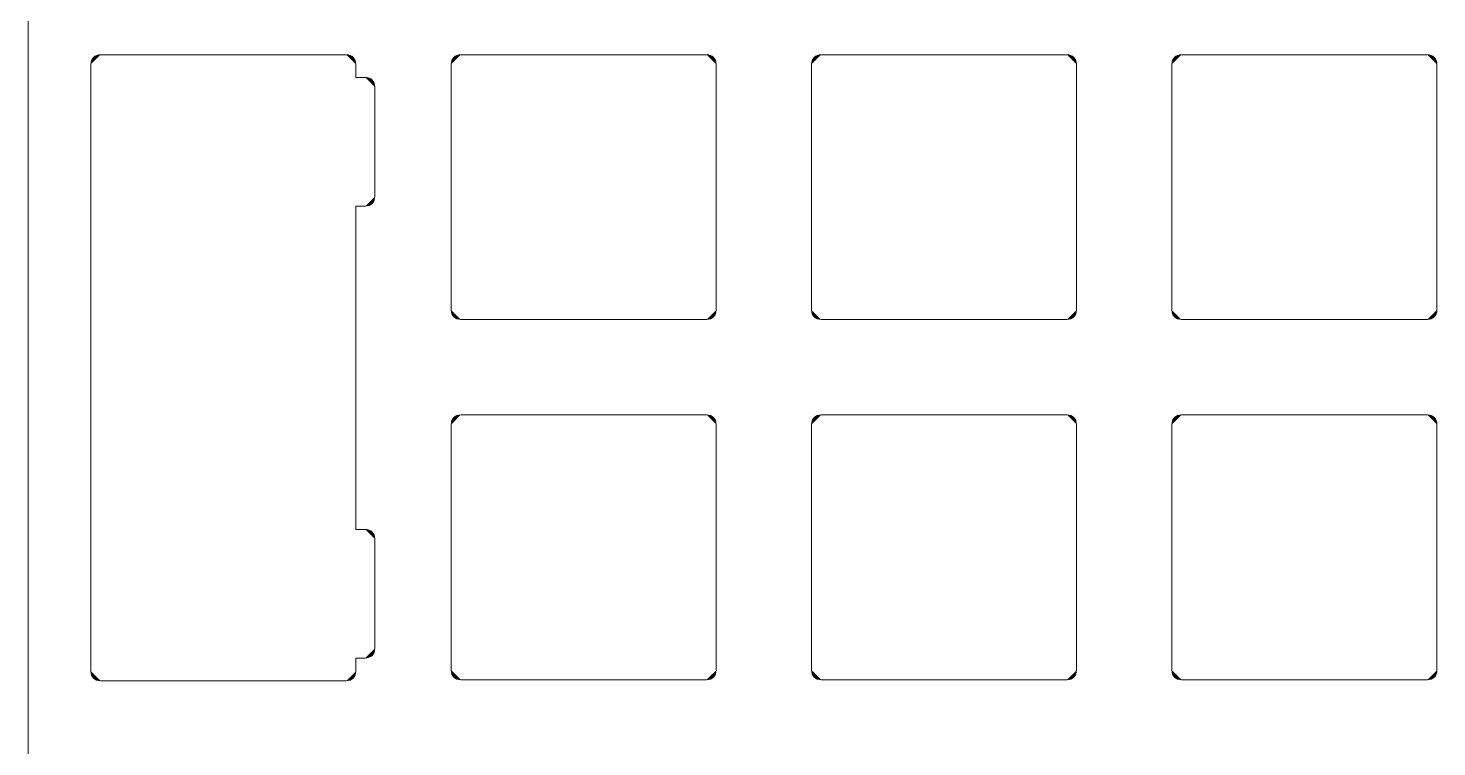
# Model space of a CAD drawing. Extents: x 173 to 988, y 261 to 653.
# Drawn here: x 173.2 to 384.3, y 369 to 476.7 of the extents above; entities that cross this region are included whole.
import ezdxf

# ---------------------------------------------------------------- set-up
doc = ezdxf.new("R2010")
doc.units = 0
doc.header["$MEASUREMENT"] = 0
doc.layers.add('Layer 1', color=7, linetype='Continuous', lineweight=0)

# ---------------------------------------------------------------- blocks, each defined once
blk = doc.blocks.new('Block_2')
at = {"layer": 'Layer 1', "true_color": 0x2f2d31, "transparency": 33554687}
h = blk.add_hatch(color=250, dxfattribs=at)
h.dxf.hatch_style = 2
edge = h.paths.add_edge_path()
edge.add_spline(control_points=[(182.66, 471.32), (182.66, 472.17), (183.23, 472.74), (184.08, 472.74)], knot_values=[0, 0, 0, 0, 1, 1, 1, 1], degree=3, periodic=0)
edge.add_line((184.08, 472.74), (182.66, 471.32))
h = blk.add_hatch(color=250, dxfattribs=at)
h.dxf.hatch_style = 2
edge = h.paths.add_edge_path()
edge.add_spline(control_points=[(236.65, 434.47), (236.65, 434.47), (236.65, 471.32), (236.65, 471.32)], knot_values=[0, 0, 0, 0, 1, 1, 1, 1], degree=3, periodic=0)
edge.add_line((236.65, 471.32), (236.65, 434.47))
h = blk.add_hatch(color=250, dxfattribs=at)
h.dxf.hatch_style = 2
edge = h.paths.add_edge_path()
edge.add_spline(control_points=[(292.06, 472.74), (292.06, 472.74), (328.91, 472.74), (328.91, 472.74)], knot_values=[0, 0, 0, 0, 1, 1, 1, 1], degree=3, periodic=0)
edge.add_line((328.91, 472.74), (292.06, 472.74))
h = blk.add_hatch(color=250, dxfattribs=at)
h.dxf.hatch_style = 2
edge = h.paths.add_edge_path()
edge.add_spline(control_points=[(344.63, 471.32), (344.63, 472.17), (345.2, 472.74), (346.05, 472.74)], knot_values=[0, 0, 0, 0, 1, 1, 1, 1], degree=3, periodic=0)
edge.add_line((346.05, 472.74), (344.63, 471.32))
h = blk.add_hatch(color=250, dxfattribs=at)
h.dxf.hatch_style = 2
edge = h.paths.add_edge_path()
edge.add_spline(control_points=[(346.05, 472.74), (346.05, 472.74), (382.9, 472.74), (382.9, 472.74)], knot_values=[0, 0, 0, 0, 1, 1, 1, 1], degree=3, periodic=0)
edge.add_line((382.9, 472.74), (346.05, 472.74))
h = blk.add_hatch(color=250, dxfattribs=at)
h.dxf.hatch_style = 2
edge = h.paths.add_edge_path()
edge.add_spline(control_points=[(225.18, 451.48), (225.18, 450.63), (224.61, 450.06), (223.76, 450.06)], knot_values=[0, 0, 0, 0, 1, 1, 1, 1], degree=3, periodic=0)
edge.add_line((223.76, 450.06), (225.18, 451.48))
h = blk.add_hatch(color=250, dxfattribs=at)
h.dxf.hatch_style = 2
edge = h.paths.add_edge_path()
edge.add_spline(control_points=[(238.06, 433.06), (237.21, 433.06), (236.65, 433.62), (236.65, 434.47)], knot_values=[0, 0, 0, 0, 1, 1, 1, 1], degree=3, periodic=0)
edge.add_line((236.65, 434.47), (238.06, 433.06))
h = blk.add_hatch(color=250, dxfattribs=at)
h.dxf.hatch_style = 2
edge = h.paths.add_edge_path()
edge.add_spline(control_points=[(292.06, 433.06), (291.21, 433.06), (290.64, 433.62), (290.64, 434.47)], knot_values=[0, 0, 0, 0, 1, 1, 1, 1], degree=3, periodic=0)
edge.add_line((290.64, 434.47), (292.06, 433.06))
h = blk.add_hatch(color=250, dxfattribs=at)
h.dxf.hatch_style = 2
edge = h.paths.add_edge_path()
edge.add_spline(control_points=[(328.91, 433.06), (328.91, 433.06), (292.06, 433.06), (292.06, 433.06)], knot_values=[0, 0, 0, 0, 1, 1, 1, 1], degree=3, periodic=0)
edge.add_line((292.06, 433.06), (328.91, 433.06))
h = blk.add_hatch(color=250, dxfattribs=at)
h.dxf.hatch_style = 2
edge = h.paths.add_edge_path()
edge.add_spline(control_points=[(274.91, 418.75), (275.76, 418.75), (276.33, 418.18), (276.33, 417.33)], knot_values=[0, 0, 0, 0, 1, 1, 1, 1], degree=3, periodic=0)
edge.add_line((276.33, 417.33), (274.91, 418.75))
h = blk.add_hatch(color=250, dxfattribs=at)
h.dxf.hatch_style = 2
edge = h.paths.add_edge_path()
edge.add_spline(control_points=[(184.08, 378.91), (183.23, 378.91), (182.66, 379.48), (182.66, 380.33)], knot_values=[0, 0, 0, 0, 1, 1, 1, 1], degree=3, periodic=0)
edge.add_line((182.66, 380.33), (184.08, 378.91))
h = blk.add_hatch(color=250, dxfattribs=at)
h.dxf.hatch_style = 2
edge = h.paths.add_edge_path()
edge.add_spline(control_points=[(346.05, 379.06), (345.2, 379.06), (344.63, 379.63), (344.63, 380.48)], knot_values=[0, 0, 0, 0, 1, 1, 1, 1], degree=3, periodic=0)
edge.add_line((344.63, 380.48), (346.05, 379.06))
h = blk.add_hatch(color=250, dxfattribs=at)
h.dxf.hatch_style = 2
edge = h.paths.add_edge_path()
edge.add_spline(control_points=[(384.32, 380.48), (384.32, 379.63), (383.75, 379.06), (382.9, 379.06)], knot_values=[0, 0, 0, 0, 1, 1, 1, 1], degree=3, periodic=0)
edge.add_line((382.9, 379.06), (384.32, 380.48))
h = blk.add_hatch(color=250, dxfattribs=at)
h.dxf.hatch_style = 2
edge = h.paths.add_edge_path()
edge.add_spline(control_points=[(220.93, 378.91), (220.93, 378.91), (184.08, 378.91), (184.08, 378.91)], knot_values=[0, 0, 0, 0, 1, 1, 1, 1], degree=3, periodic=0)
edge.add_line((184.08, 378.91), (220.93, 378.91))
at = {"layer": 'Layer 1', "color": 250, "lineweight": 5, "true_color": 0x2f2d31}
for points in [[(182.66, 471.32), (182.66, 472.17), (183.23, 472.74), (184.08, 472.74)], [(236.65, 434.47), (236.65, 434.47), (236.65, 471.32), (236.65, 471.32)], [(292.06, 472.74), (292.06, 472.74), (328.91, 472.74), (328.91, 472.74)], [(344.63, 471.32), (344.63, 472.17), (345.2, 472.74), (346.05, 472.74)], [(346.05, 472.74), (346.05, 472.74), (382.9, 472.74), (382.9, 472.74)], [(225.18, 451.48), (225.18, 450.63), (224.61, 450.06), (223.76, 450.06)], [(238.06, 433.06), (237.21, 433.06), (236.65, 433.62), (236.65, 434.47)], [(292.06, 433.06), (291.21, 433.06), (290.64, 433.62), (290.64, 434.47)], [(328.91, 433.06), (328.91, 433.06), (292.06, 433.06), (292.06, 433.06)], [(274.91, 418.75), (275.76, 418.75), (276.33, 418.18), (276.33, 417.33)], [(184.08, 378.91), (183.23, 378.91), (182.66, 379.48), (182.66, 380.33)], [(346.05, 379.06), (345.2, 379.06), (344.63, 379.63), (344.63, 380.48)], [(384.32, 380.48), (384.32, 379.63), (383.75, 379.06), (382.9, 379.06)], [(220.93, 378.91), (220.93, 378.91), (184.08, 378.91), (184.08, 378.91)]]:
    blk.add_open_spline(points, degree=3, dxfattribs=at)
blk = doc.blocks.new('Block_3')
at = {"layer": 'Layer 1', "true_color": 0x2f2d31, "transparency": 33554687}
h = blk.add_hatch(color=250, dxfattribs=at)
h.dxf.hatch_style = 2
edge = h.paths.add_edge_path()
edge.add_spline(control_points=[(222.34, 471.32), (222.34, 471.32), (222.34, 469.34), (222.34, 469.34)], knot_values=[0, 0, 0, 0, 1, 1, 1, 1], degree=3, periodic=0)
edge.add_line((222.34, 469.34), (222.34, 471.32))
h = blk.add_hatch(color=250, dxfattribs=at)
h.dxf.hatch_style = 2
edge = h.paths.add_edge_path()
edge.add_spline(control_points=[(290.64, 471.32), (290.64, 472.17), (291.21, 472.74), (292.06, 472.74)], knot_values=[0, 0, 0, 0, 1, 1, 1, 1], degree=3, periodic=0)
edge.add_line((292.06, 472.74), (290.64, 471.32))
h = blk.add_hatch(color=250, dxfattribs=at)
h.dxf.hatch_style = 2
edge = h.paths.add_edge_path()
edge.add_spline(control_points=[(290.64, 434.47), (290.64, 434.47), (290.64, 471.32), (290.64, 471.32)], knot_values=[0, 0, 0, 0, 1, 1, 1, 1], degree=3, periodic=0)
edge.add_line((290.64, 471.32), (290.64, 434.47))
h = blk.add_hatch(color=250, dxfattribs=at)
h.dxf.hatch_style = 2
edge = h.paths.add_edge_path()
edge.add_spline(control_points=[(384.32, 471.32), (384.32, 471.32), (384.32, 434.47), (384.32, 434.47)], knot_values=[0, 0, 0, 0, 1, 1, 1, 1], degree=3, periodic=0)
edge.add_line((384.32, 434.47), (384.32, 471.32))
h = blk.add_hatch(color=250, dxfattribs=at)
h.dxf.hatch_style = 2
edge = h.paths.add_edge_path()
edge.add_spline(control_points=[(222.34, 469.34), (222.34, 469.34), (223.76, 469.34), (223.76, 469.34)], knot_values=[0, 0, 0, 0, 1, 1, 1, 1], degree=3, periodic=0)
edge.add_line((223.76, 469.34), (222.34, 469.34))
h = blk.add_hatch(color=250, dxfattribs=at)
h.dxf.hatch_style = 2
edge = h.paths.add_edge_path()
edge.add_spline(control_points=[(225.18, 467.92), (225.18, 467.92), (225.18, 451.48), (225.18, 451.48)], knot_values=[0, 0, 0, 0, 1, 1, 1, 1], degree=3, periodic=0)
edge.add_line((225.18, 451.48), (225.18, 467.92))
h = blk.add_hatch(color=250, dxfattribs=at)
h.dxf.hatch_style = 2
edge = h.paths.add_edge_path()
edge.add_spline(control_points=[(346.05, 433.06), (345.2, 433.06), (344.63, 433.62), (344.63, 434.47)], knot_values=[0, 0, 0, 0, 1, 1, 1, 1], degree=3, periodic=0)
edge.add_line((344.63, 434.47), (346.05, 433.06))
h = blk.add_hatch(color=250, dxfattribs=at)
h.dxf.hatch_style = 2
edge = h.paths.add_edge_path()
edge.add_spline(control_points=[(238.06, 418.75), (238.06, 418.75), (274.91, 418.75), (274.91, 418.75)], knot_values=[0, 0, 0, 0, 1, 1, 1, 1], degree=3, periodic=0)
edge.add_line((274.91, 418.75), (238.06, 418.75))
h = blk.add_hatch(color=250, dxfattribs=at)
h.dxf.hatch_style = 2
edge = h.paths.add_edge_path()
edge.add_spline(control_points=[(290.64, 417.33), (290.64, 418.18), (291.21, 418.75), (292.06, 418.75)], knot_values=[0, 0, 0, 0, 1, 1, 1, 1], degree=3, periodic=0)
edge.add_line((292.06, 418.75), (290.64, 417.33))
h = blk.add_hatch(color=250, dxfattribs=at)
h.dxf.hatch_style = 2
edge = h.paths.add_edge_path()
edge.add_spline(control_points=[(274.91, 379.06), (274.91, 379.06), (238.06, 379.06), (238.06, 379.06)], knot_values=[0, 0, 0, 0, 1, 1, 1, 1], degree=3, periodic=0)
edge.add_line((238.06, 379.06), (274.91, 379.06))
h = blk.add_hatch(color=250, dxfattribs=at)
h.dxf.hatch_style = 2
edge = h.paths.add_edge_path()
edge.add_spline(control_points=[(382.9, 379.06), (382.9, 379.06), (346.05, 379.06), (346.05, 379.06)], knot_values=[0, 0, 0, 0, 1, 1, 1, 1], degree=3, periodic=0)
edge.add_line((346.05, 379.06), (382.9, 379.06))
at = {"layer": 'Layer 1', "color": 250, "lineweight": 5, "true_color": 0x2f2d31}
for points in [[(222.34, 471.32), (222.34, 471.32), (222.34, 469.34), (222.34, 469.34)], [(290.64, 471.32), (290.64, 472.17), (291.21, 472.74), (292.06, 472.74)], [(290.64, 434.47), (290.64, 434.47), (290.64, 471.32), (290.64, 471.32)], [(384.32, 471.32), (384.32, 471.32), (384.32, 434.47), (384.32, 434.47)], [(222.34, 469.34), (222.34, 469.34), (223.76, 469.34), (223.76, 469.34)], [(225.18, 467.92), (225.18, 467.92), (225.18, 451.48), (225.18, 451.48)], [(346.05, 433.06), (345.2, 433.06), (344.63, 433.62), (344.63, 434.47)], [(238.06, 418.75), (238.06, 418.75), (274.91, 418.75), (274.91, 418.75)], [(290.64, 417.33), (290.64, 418.18), (291.21, 418.75), (292.06, 418.75)], [(274.91, 379.06), (274.91, 379.06), (238.06, 379.06), (238.06, 379.06)], [(382.9, 379.06), (382.9, 379.06), (346.05, 379.06), (346.05, 379.06)]]:
    blk.add_open_spline(points, degree=3, dxfattribs=at)
blk = doc.blocks.new('Block_4')
at = {"layer": 'Layer 1', "true_color": 0x2f2d31, "transparency": 33554687}
h = blk.add_hatch(color=250, dxfattribs=at)
h.dxf.hatch_style = 2
edge = h.paths.add_edge_path()
edge.add_spline(control_points=[(330.32, 471.32), (330.32, 471.32), (330.32, 434.47), (330.32, 434.47)], knot_values=[0, 0, 0, 0, 1, 1, 1, 1], degree=3, periodic=0)
edge.add_line((330.32, 434.47), (330.32, 471.32))
h = blk.add_hatch(color=250, dxfattribs=at)
h.dxf.hatch_style = 2
edge = h.paths.add_edge_path()
edge.add_spline(control_points=[(382.9, 472.74), (383.75, 472.74), (384.32, 472.17), (384.32, 471.32)], knot_values=[0, 0, 0, 0, 1, 1, 1, 1], degree=3, periodic=0)
edge.add_line((384.32, 471.32), (382.9, 472.74))
h = blk.add_hatch(color=250, dxfattribs=at)
h.dxf.hatch_style = 2
edge = h.paths.add_edge_path()
edge.add_spline(control_points=[(222.34, 380.33), (222.34, 379.48), (221.78, 378.91), (220.93, 378.91)], knot_values=[0, 0, 0, 0, 1, 1, 1, 1], degree=3, periodic=0)
edge.add_line((220.93, 378.91), (222.34, 380.33))
h = blk.add_hatch(color=250, dxfattribs=at)
h.dxf.hatch_style = 2
edge = h.paths.add_edge_path()
edge.add_spline(control_points=[(238.06, 379.06), (237.21, 379.06), (236.65, 379.63), (236.65, 380.48)], knot_values=[0, 0, 0, 0, 1, 1, 1, 1], degree=3, periodic=0)
edge.add_line((236.65, 380.48), (238.06, 379.06))
at = {"layer": 'Layer 1', "color": 250, "lineweight": 5, "true_color": 0x2f2d31}
for points in [[(330.32, 471.32), (330.32, 471.32), (330.32, 434.47), (330.32, 434.47)], [(382.9, 472.74), (383.75, 472.74), (384.32, 472.17), (384.32, 471.32)], [(222.34, 380.33), (222.34, 379.48), (221.78, 378.91), (220.93, 378.91)], [(238.06, 379.06), (237.21, 379.06), (236.65, 379.63), (236.65, 380.48)]]:
    blk.add_open_spline(points, degree=3, dxfattribs=at)
blk = doc.blocks.new('Block_6')
at = {"layer": 'Layer 1', "true_color": 0x2f2d31, "transparency": 33554687}
h = blk.add_hatch(color=250, dxfattribs=at)
h.dxf.hatch_style = 2
edge = h.paths.add_edge_path()
edge.add_spline(control_points=[(274.91, 472.74), (275.76, 472.74), (276.33, 472.17), (276.33, 471.32)], knot_values=[0, 0, 0, 0, 1, 1, 1, 1], degree=3, periodic=0)
edge.add_line((276.33, 471.32), (274.91, 472.74))
h = blk.add_hatch(color=250, dxfattribs=at)
h.dxf.hatch_style = 2
edge = h.paths.add_edge_path()
edge.add_spline(control_points=[(276.33, 471.32), (276.33, 471.32), (276.33, 434.47), (276.33, 434.47)], knot_values=[0, 0, 0, 0, 1, 1, 1, 1], degree=3, periodic=0)
edge.add_line((276.33, 434.47), (276.33, 471.32))
h = blk.add_hatch(color=250, dxfattribs=at)
h.dxf.hatch_style = 2
edge = h.paths.add_edge_path()
edge.add_spline(control_points=[(382.9, 433.06), (382.9, 433.06), (346.05, 433.06), (346.05, 433.06)], knot_values=[0, 0, 0, 0, 1, 1, 1, 1], degree=3, periodic=0)
edge.add_line((346.05, 433.06), (382.9, 433.06))
h = blk.add_hatch(color=250, dxfattribs=at)
h.dxf.hatch_style = 2
edge = h.paths.add_edge_path()
edge.add_spline(control_points=[(236.65, 417.33), (236.65, 418.18), (237.21, 418.75), (238.06, 418.75)], knot_values=[0, 0, 0, 0, 1, 1, 1, 1], degree=3, periodic=0)
edge.add_line((238.06, 418.75), (236.65, 417.33))
h = blk.add_hatch(color=250, dxfattribs=at)
h.dxf.hatch_style = 2
edge = h.paths.add_edge_path()
edge.add_spline(control_points=[(292.06, 418.75), (292.06, 418.75), (328.91, 418.75), (328.91, 418.75)], knot_values=[0, 0, 0, 0, 1, 1, 1, 1], degree=3, periodic=0)
edge.add_line((328.91, 418.75), (292.06, 418.75))
h = blk.add_hatch(color=250, dxfattribs=at)
h.dxf.hatch_style = 2
edge = h.paths.add_edge_path()
edge.add_spline(control_points=[(346.05, 418.75), (346.05, 418.75), (382.9, 418.75), (382.9, 418.75)], knot_values=[0, 0, 0, 0, 1, 1, 1, 1], degree=3, periodic=0)
edge.add_line((382.9, 418.75), (346.05, 418.75))
h = blk.add_hatch(color=250, dxfattribs=at)
h.dxf.hatch_style = 2
edge = h.paths.add_edge_path()
edge.add_spline(control_points=[(182.66, 380.33), (182.66, 380.33), (182.66, 417.18), (182.66, 417.18)], knot_values=[0, 0, 0, 0, 1, 1, 1, 1], degree=3, periodic=0)
edge.add_line((182.66, 417.18), (182.66, 380.33))
h = blk.add_hatch(color=250, dxfattribs=at)
h.dxf.hatch_style = 2
edge = h.paths.add_edge_path()
edge.add_spline(control_points=[(236.65, 380.48), (236.65, 380.48), (236.65, 417.33), (236.65, 417.33)], knot_values=[0, 0, 0, 0, 1, 1, 1, 1], degree=3, periodic=0)
edge.add_line((236.65, 417.33), (236.65, 380.48))
h = blk.add_hatch(color=250, dxfattribs=at)
h.dxf.hatch_style = 2
edge = h.paths.add_edge_path()
edge.add_spline(control_points=[(384.32, 417.33), (384.32, 417.33), (384.32, 380.48), (384.32, 380.48)], knot_values=[0, 0, 0, 0, 1, 1, 1, 1], degree=3, periodic=0)
edge.add_line((384.32, 380.48), (384.32, 417.33))
h = blk.add_hatch(color=250, dxfattribs=at)
h.dxf.hatch_style = 2
edge = h.paths.add_edge_path()
edge.add_spline(control_points=[(222.34, 401.59), (222.34, 401.59), (223.76, 401.59), (223.76, 401.59)], knot_values=[0, 0, 0, 0, 1, 1, 1, 1], degree=3, periodic=0)
edge.add_line((223.76, 401.59), (222.34, 401.59))
h = blk.add_hatch(color=250, dxfattribs=at)
h.dxf.hatch_style = 2
edge = h.paths.add_edge_path()
edge.add_spline(control_points=[(225.18, 383.73), (225.18, 382.88), (224.61, 382.31), (223.76, 382.31)], knot_values=[0, 0, 0, 0, 1, 1, 1, 1], degree=3, periodic=0)
edge.add_line((223.76, 382.31), (225.18, 383.73))
at = {"layer": 'Layer 1', "color": 250, "lineweight": 5, "true_color": 0x2f2d31}
for points in [[(274.91, 472.74), (275.76, 472.74), (276.33, 472.17), (276.33, 471.32)], [(276.33, 471.32), (276.33, 471.32), (276.33, 434.47), (276.33, 434.47)], [(382.9, 433.06), (382.9, 433.06), (346.05, 433.06), (346.05, 433.06)], [(236.65, 417.33), (236.65, 418.18), (237.21, 418.75), (238.06, 418.75)], [(292.06, 418.75), (292.06, 418.75), (328.91, 418.75), (328.91, 418.75)], [(346.05, 418.75), (346.05, 418.75), (382.9, 418.75), (382.9, 418.75)], [(182.66, 380.33), (182.66, 380.33), (182.66, 417.18), (182.66, 417.18)], [(236.65, 380.48), (236.65, 380.48), (236.65, 417.33), (236.65, 417.33)], [(384.32, 417.33), (384.32, 417.33), (384.32, 380.48), (384.32, 380.48)], [(222.34, 401.59), (222.34, 401.59), (223.76, 401.59), (223.76, 401.59)], [(225.18, 383.73), (225.18, 382.88), (224.61, 382.31), (223.76, 382.31)]]:
    blk.add_open_spline(points, degree=3, dxfattribs=at)
blk = doc.blocks.new('Block_7')
at = {"layer": 'Layer 1', "true_color": 0x2f2d31, "transparency": 33554687}
h = blk.add_hatch(color=250, dxfattribs=at)
h.dxf.hatch_style = 2
edge = h.paths.add_edge_path()
edge.add_spline(control_points=[(220.93, 472.74), (221.78, 472.74), (222.34, 472.17), (222.34, 471.32)], knot_values=[0, 0, 0, 0, 1, 1, 1, 1], degree=3, periodic=0)
edge.add_line((222.34, 471.32), (220.93, 472.74))
h = blk.add_hatch(color=250, dxfattribs=at)
h.dxf.hatch_style = 2
edge = h.paths.add_edge_path()
edge.add_spline(control_points=[(328.91, 472.74), (329.76, 472.74), (330.32, 472.17), (330.32, 471.32)], knot_values=[0, 0, 0, 0, 1, 1, 1, 1], degree=3, periodic=0)
edge.add_line((330.32, 471.32), (328.91, 472.74))
h = blk.add_hatch(color=250, dxfattribs=at)
h.dxf.hatch_style = 2
edge = h.paths.add_edge_path()
edge.add_spline(control_points=[(276.33, 434.47), (276.33, 433.62), (275.76, 433.06), (274.91, 433.06)], knot_values=[0, 0, 0, 0, 1, 1, 1, 1], degree=3, periodic=0)
edge.add_line((274.91, 433.06), (276.33, 434.47))
h = blk.add_hatch(color=250, dxfattribs=at)
h.dxf.hatch_style = 2
edge = h.paths.add_edge_path()
edge.add_spline(control_points=[(330.32, 434.47), (330.32, 433.62), (329.76, 433.06), (328.91, 433.06)], knot_values=[0, 0, 0, 0, 1, 1, 1, 1], degree=3, periodic=0)
edge.add_line((328.91, 433.06), (330.32, 434.47))
h = blk.add_hatch(color=250, dxfattribs=at)
h.dxf.hatch_style = 2
edge = h.paths.add_edge_path()
edge.add_spline(control_points=[(384.32, 434.47), (384.32, 433.62), (383.75, 433.06), (382.9, 433.06)], knot_values=[0, 0, 0, 0, 1, 1, 1, 1], degree=3, periodic=0)
edge.add_line((382.9, 433.06), (384.32, 434.47))
h = blk.add_hatch(color=250, dxfattribs=at)
h.dxf.hatch_style = 2
edge = h.paths.add_edge_path()
edge.add_spline(control_points=[(223.76, 401.59), (224.61, 401.59), (225.18, 401.02), (225.18, 400.17)], knot_values=[0, 0, 0, 0, 1, 1, 1, 1], degree=3, periodic=0)
edge.add_line((225.18, 400.17), (223.76, 401.59))
h = blk.add_hatch(color=250, dxfattribs=at)
h.dxf.hatch_style = 2
edge = h.paths.add_edge_path()
edge.add_spline(control_points=[(330.32, 380.48), (330.32, 379.63), (329.76, 379.06), (328.91, 379.06)], knot_values=[0, 0, 0, 0, 1, 1, 1, 1], degree=3, periodic=0)
edge.add_line((328.91, 379.06), (330.32, 380.48))
at = {"layer": 'Layer 1', "color": 250, "lineweight": 5, "true_color": 0x2f2d31}
for points in [[(220.93, 472.74), (221.78, 472.74), (222.34, 472.17), (222.34, 471.32)], [(328.91, 472.74), (329.76, 472.74), (330.32, 472.17), (330.32, 471.32)], [(276.33, 434.47), (276.33, 433.62), (275.76, 433.06), (274.91, 433.06)], [(330.32, 434.47), (330.32, 433.62), (329.76, 433.06), (328.91, 433.06)], [(384.32, 434.47), (384.32, 433.62), (383.75, 433.06), (382.9, 433.06)], [(223.76, 401.59), (224.61, 401.59), (225.18, 401.02), (225.18, 400.17)], [(330.32, 380.48), (330.32, 379.63), (329.76, 379.06), (328.91, 379.06)]]:
    blk.add_open_spline(points, degree=3, dxfattribs=at)
blk = doc.blocks.new('Block_8')
at = {"layer": 'Layer 1', "true_color": 0x2f2d31, "transparency": 33554687}
h = blk.add_hatch(color=250, dxfattribs=at)
h.dxf.hatch_style = 2
edge = h.paths.add_edge_path()
edge.add_spline(control_points=[(225.18, 400.17), (225.18, 400.17), (225.18, 383.73), (225.18, 383.73)], knot_values=[0, 0, 0, 0, 1, 1, 1, 1], degree=3, periodic=0)
edge.add_line((225.18, 383.73), (225.18, 400.17))
at = {"layer": 'Layer 1', "color": 250, "lineweight": 5, "true_color": 0x2f2d31}
blk.add_open_spline([(225.18, 400.17), (225.18, 400.17), (225.18, 383.73), (225.18, 383.73)], degree=3, dxfattribs=at)
blk = doc.blocks.new('Block_10')
at = {"layer": 'Layer 1', "true_color": 0x2f2d31, "transparency": 33554687}
h = blk.add_hatch(color=250, dxfattribs=at)
h.dxf.hatch_style = 2
edge = h.paths.add_edge_path()
edge.add_spline(control_points=[(236.65, 471.32), (236.65, 472.17), (237.21, 472.74), (238.06, 472.74)], knot_values=[0, 0, 0, 0, 1, 1, 1, 1], degree=3, periodic=0)
edge.add_line((238.06, 472.74), (236.65, 471.32))
h = blk.add_hatch(color=250, dxfattribs=at)
h.dxf.hatch_style = 2
edge = h.paths.add_edge_path()
edge.add_spline(control_points=[(276.33, 417.33), (276.33, 417.33), (276.33, 380.48), (276.33, 380.48)], knot_values=[0, 0, 0, 0, 1, 1, 1, 1], degree=3, periodic=0)
edge.add_line((276.33, 380.48), (276.33, 417.33))
at = {"layer": 'Layer 1', "color": 250, "lineweight": 5, "true_color": 0x2f2d31}
for points in [[(236.65, 471.32), (236.65, 472.17), (237.21, 472.74), (238.06, 472.74)], [(276.33, 417.33), (276.33, 417.33), (276.33, 380.48), (276.33, 380.48)]]:
    blk.add_open_spline(points, degree=3, dxfattribs=at)
blk = doc.blocks.new('Block_11')
at = {"layer": 'Layer 1', "true_color": 0x2f2d31, "transparency": 33554687}
h = blk.add_hatch(color=250, dxfattribs=at)
h.dxf.hatch_style = 2
edge = h.paths.add_edge_path()
edge.add_spline(control_points=[(182.66, 417.18), (182.66, 417.18), (182.66, 471.32), (182.66, 471.32)], knot_values=[0, 0, 0, 0, 1, 1, 1, 1], degree=3, periodic=0)
edge.add_line((182.66, 471.32), (182.66, 417.18))
h = blk.add_hatch(color=250, dxfattribs=at)
h.dxf.hatch_style = 2
edge = h.paths.add_edge_path()
edge.add_spline(control_points=[(184.08, 472.74), (184.08, 472.74), (220.93, 472.74), (220.93, 472.74)], knot_values=[0, 0, 0, 0, 1, 1, 1, 1], degree=3, periodic=0)
edge.add_line((220.93, 472.74), (184.08, 472.74))
h = blk.add_hatch(color=250, dxfattribs=at)
h.dxf.hatch_style = 2
edge = h.paths.add_edge_path()
edge.add_spline(control_points=[(238.06, 472.74), (238.06, 472.74), (274.91, 472.74), (274.91, 472.74)], knot_values=[0, 0, 0, 0, 1, 1, 1, 1], degree=3, periodic=0)
edge.add_line((274.91, 472.74), (238.06, 472.74))
h = blk.add_hatch(color=250, dxfattribs=at)
h.dxf.hatch_style = 2
edge = h.paths.add_edge_path()
edge.add_spline(control_points=[(344.63, 434.47), (344.63, 434.47), (344.63, 471.32), (344.63, 471.32)], knot_values=[0, 0, 0, 0, 1, 1, 1, 1], degree=3, periodic=0)
edge.add_line((344.63, 471.32), (344.63, 434.47))
h = blk.add_hatch(color=250, dxfattribs=at)
h.dxf.hatch_style = 2
edge = h.paths.add_edge_path()
edge.add_spline(control_points=[(223.76, 469.34), (224.61, 469.34), (225.18, 468.77), (225.18, 467.92)], knot_values=[0, 0, 0, 0, 1, 1, 1, 1], degree=3, periodic=0)
edge.add_line((225.18, 467.92), (223.76, 469.34))
h = blk.add_hatch(color=250, dxfattribs=at)
h.dxf.hatch_style = 2
edge = h.paths.add_edge_path()
edge.add_spline(control_points=[(222.34, 450.06), (222.34, 450.06), (222.34, 401.59), (222.34, 401.59)], knot_values=[0, 0, 0, 0, 1, 1, 1, 1], degree=3, periodic=0)
edge.add_line((222.34, 401.59), (222.34, 450.06))
h = blk.add_hatch(color=250, dxfattribs=at)
h.dxf.hatch_style = 2
edge = h.paths.add_edge_path()
edge.add_spline(control_points=[(223.76, 450.06), (223.76, 450.06), (222.34, 450.06), (222.34, 450.06)], knot_values=[0, 0, 0, 0, 1, 1, 1, 1], degree=3, periodic=0)
edge.add_line((222.34, 450.06), (223.76, 450.06))
h = blk.add_hatch(color=250, dxfattribs=at)
h.dxf.hatch_style = 2
edge = h.paths.add_edge_path()
edge.add_spline(control_points=[(274.91, 433.06), (274.91, 433.06), (238.06, 433.06), (238.06, 433.06)], knot_values=[0, 0, 0, 0, 1, 1, 1, 1], degree=3, periodic=0)
edge.add_line((238.06, 433.06), (274.91, 433.06))
h = blk.add_hatch(color=250, dxfattribs=at)
h.dxf.hatch_style = 2
edge = h.paths.add_edge_path()
edge.add_spline(control_points=[(328.91, 418.75), (329.76, 418.75), (330.32, 418.18), (330.32, 417.33)], knot_values=[0, 0, 0, 0, 1, 1, 1, 1], degree=3, periodic=0)
edge.add_line((330.32, 417.33), (328.91, 418.75))
h = blk.add_hatch(color=250, dxfattribs=at)
h.dxf.hatch_style = 2
edge = h.paths.add_edge_path()
edge.add_spline(control_points=[(344.63, 417.33), (344.63, 418.18), (345.2, 418.75), (346.05, 418.75)], knot_values=[0, 0, 0, 0, 1, 1, 1, 1], degree=3, periodic=0)
edge.add_line((346.05, 418.75), (344.63, 417.33))
h = blk.add_hatch(color=250, dxfattribs=at)
h.dxf.hatch_style = 2
edge = h.paths.add_edge_path()
edge.add_spline(control_points=[(382.9, 418.75), (383.75, 418.75), (384.32, 418.18), (384.32, 417.33)], knot_values=[0, 0, 0, 0, 1, 1, 1, 1], degree=3, periodic=0)
edge.add_line((384.32, 417.33), (382.9, 418.75))
h = blk.add_hatch(color=250, dxfattribs=at)
h.dxf.hatch_style = 2
edge = h.paths.add_edge_path()
edge.add_spline(control_points=[(290.64, 380.48), (290.64, 380.48), (290.64, 417.33), (290.64, 417.33)], knot_values=[0, 0, 0, 0, 1, 1, 1, 1], degree=3, periodic=0)
edge.add_line((290.64, 417.33), (290.64, 380.48))
h = blk.add_hatch(color=250, dxfattribs=at)
h.dxf.hatch_style = 2
edge = h.paths.add_edge_path()
edge.add_spline(control_points=[(330.32, 417.33), (330.32, 417.33), (330.32, 380.48), (330.32, 380.48)], knot_values=[0, 0, 0, 0, 1, 1, 1, 1], degree=3, periodic=0)
edge.add_line((330.32, 380.48), (330.32, 417.33))
h = blk.add_hatch(color=250, dxfattribs=at)
h.dxf.hatch_style = 2
edge = h.paths.add_edge_path()
edge.add_spline(control_points=[(344.63, 380.48), (344.63, 380.48), (344.63, 417.33), (344.63, 417.33)], knot_values=[0, 0, 0, 0, 1, 1, 1, 1], degree=3, periodic=0)
edge.add_line((344.63, 417.33), (344.63, 380.48))
h = blk.add_hatch(color=250, dxfattribs=at)
h.dxf.hatch_style = 2
edge = h.paths.add_edge_path()
edge.add_spline(control_points=[(223.76, 382.31), (223.76, 382.31), (222.34, 382.31), (222.34, 382.31)], knot_values=[0, 0, 0, 0, 1, 1, 1, 1], degree=3, periodic=0)
edge.add_line((222.34, 382.31), (223.76, 382.31))
h = blk.add_hatch(color=250, dxfattribs=at)
h.dxf.hatch_style = 2
edge = h.paths.add_edge_path()
edge.add_spline(control_points=[(222.34, 382.31), (222.34, 382.31), (222.34, 380.33), (222.34, 380.33)], knot_values=[0, 0, 0, 0, 1, 1, 1, 1], degree=3, periodic=0)
edge.add_line((222.34, 380.33), (222.34, 382.31))
h = blk.add_hatch(color=250, dxfattribs=at)
h.dxf.hatch_style = 2
edge = h.paths.add_edge_path()
edge.add_spline(control_points=[(276.33, 380.48), (276.33, 379.63), (275.76, 379.06), (274.91, 379.06)], knot_values=[0, 0, 0, 0, 1, 1, 1, 1], degree=3, periodic=0)
edge.add_line((274.91, 379.06), (276.33, 380.48))
h = blk.add_hatch(color=250, dxfattribs=at)
h.dxf.hatch_style = 2
edge = h.paths.add_edge_path()
edge.add_spline(control_points=[(292.06, 379.06), (291.21, 379.06), (290.64, 379.63), (290.64, 380.48)], knot_values=[0, 0, 0, 0, 1, 1, 1, 1], degree=3, periodic=0)
edge.add_line((290.64, 380.48), (292.06, 379.06))
h = blk.add_hatch(color=250, dxfattribs=at)
h.dxf.hatch_style = 2
edge = h.paths.add_edge_path()
edge.add_spline(control_points=[(328.91, 379.06), (328.91, 379.06), (292.06, 379.06), (292.06, 379.06)], knot_values=[0, 0, 0, 0, 1, 1, 1, 1], degree=3, periodic=0)
edge.add_line((292.06, 379.06), (328.91, 379.06))
at = {"layer": 'Layer 1', "color": 250, "lineweight": 5, "true_color": 0x2f2d31}
for points in [[(182.66, 417.18), (182.66, 417.18), (182.66, 471.32), (182.66, 471.32)], [(184.08, 472.74), (184.08, 472.74), (220.93, 472.74), (220.93, 472.74)], [(238.06, 472.74), (238.06, 472.74), (274.91, 472.74), (274.91, 472.74)], [(344.63, 434.47), (344.63, 434.47), (344.63, 471.32), (344.63, 471.32)], [(223.76, 469.34), (224.61, 469.34), (225.18, 468.77), (225.18, 467.92)], [(222.34, 450.06), (222.34, 450.06), (222.34, 401.59), (222.34, 401.59)], [(223.76, 450.06), (223.76, 450.06), (222.34, 450.06), (222.34, 450.06)], [(274.91, 433.06), (274.91, 433.06), (238.06, 433.06), (238.06, 433.06)], [(328.91, 418.75), (329.76, 418.75), (330.32, 418.18), (330.32, 417.33)], [(344.63, 417.33), (344.63, 418.18), (345.2, 418.75), (346.05, 418.75)], [(382.9, 418.75), (383.75, 418.75), (384.32, 418.18), (384.32, 417.33)], [(290.64, 380.48), (290.64, 380.48), (290.64, 417.33), (290.64, 417.33)], [(330.32, 417.33), (330.32, 417.33), (330.32, 380.48), (330.32, 380.48)], [(344.63, 380.48), (344.63, 380.48), (344.63, 417.33), (344.63, 417.33)], [(223.76, 382.31), (223.76, 382.31), (222.34, 382.31), (222.34, 382.31)], [(222.34, 382.31), (222.34, 382.31), (222.34, 380.33), (222.34, 380.33)], [(276.33, 380.48), (276.33, 379.63), (275.76, 379.06), (274.91, 379.06)], [(292.06, 379.06), (291.21, 379.06), (290.64, 379.63), (290.64, 380.48)], [(328.91, 379.06), (328.91, 379.06), (292.06, 379.06), (292.06, 379.06)]]:
    blk.add_open_spline(points, degree=3, dxfattribs=at)

msp = doc.modelspace()

# ---------------------------------------------------------------- hatches: boundary and pattern name
at = {"layer": 'Layer 1', "true_color": 0x2f2d31, "transparency": 33554687}
h = msp.add_hatch(color=250, dxfattribs=at)
h.dxf.hatch_style = 2
edge = h.paths.add_edge_path()
edge.add_spline(control_points=[(173.25, 639.4), (173.25, 639.4), (173.25, 265.51), (173.25, 265.51)], knot_values=[0, 0, 0, 0, 1, 1, 1, 1], degree=3, periodic=0)
edge.add_line((173.25, 265.51), (173.25, 639.4))

# ---------------------------------------------------------------- linework, layer by layer
at = {"layer": 'Layer 1', "color": 250, "lineweight": 20, "true_color": 0x2f2d31}
msp.add_open_spline([(173.25, 639.4), (173.25, 639.4), (173.25, 265.51), (173.25, 265.51)], degree=3, dxfattribs=at)

# ---------------------------------------------------------------- block references
at = {"layer": 'Layer 1'}
for name in ['Block_2', 'Block_3', 'Block_4', 'Block_6', 'Block_7', 'Block_8', 'Block_11', 'Block_10']:
    msp.add_blockref(name, (0, 0), dxfattribs=at)

doc.saveas('drawing.dxf')
